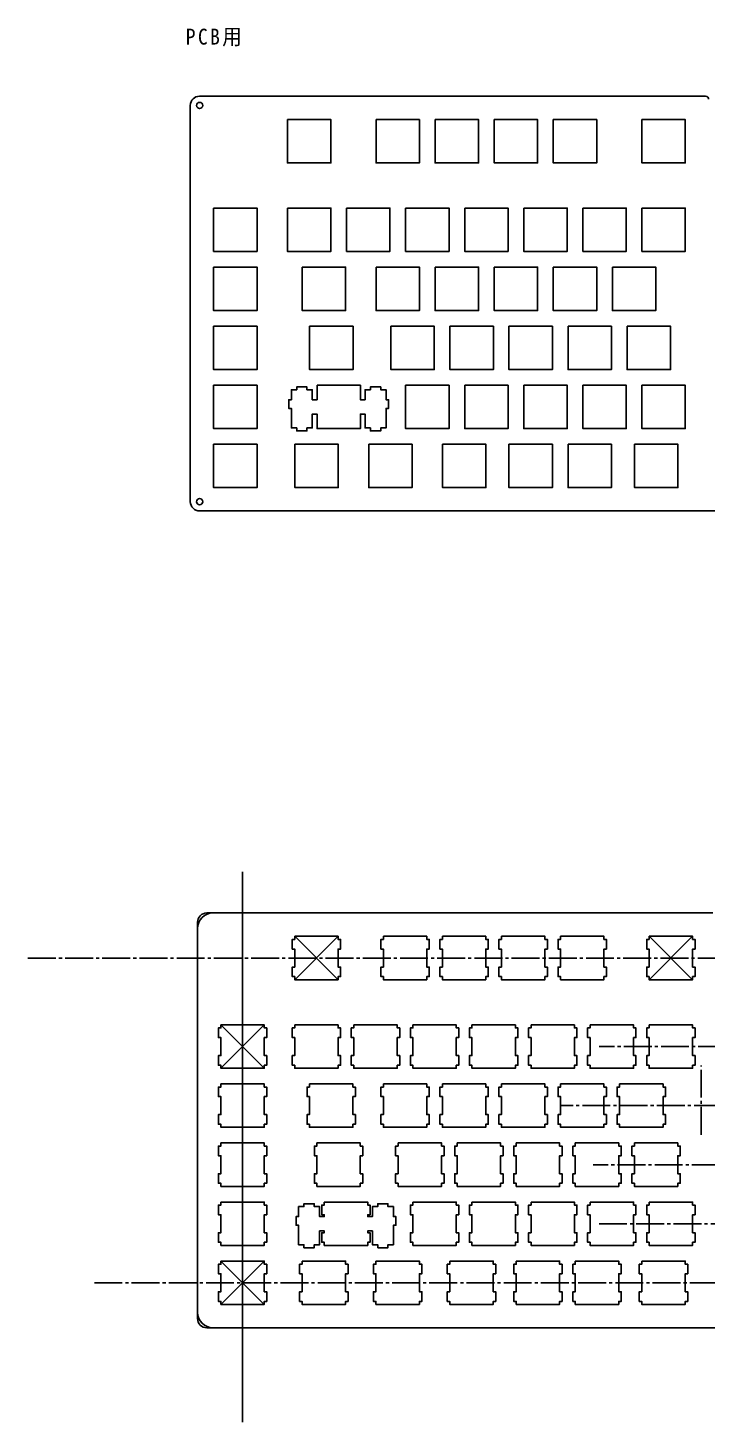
# Model space of a CAD drawing. Units: millimetres on the paper. Extents: x -311 to 187, y -497 to 350.
# Drawn here: x -311.4 to -92.4, y -99.8 to 350 of the extents above; entities that cross this region are included whole.
import ezdxf

# ---------------------------------------------------------------- set-up
doc = ezdxf.new("R2010")
doc.units = ezdxf.units.MM
doc.linetypes.add('CHAIN2', pattern=[12, 9, -1, 1, -1])
for name, color, linetype in [('0-0', 7, 'Continuous'), ('0-1', 7, 'Continuous'), ('0-2', 7, 'Continuous'), ('0-3', 7, 'Continuous')]:
    doc.layers.add(name, color=color, linetype=linetype)
doc.styles.add('ＭＳ ゴシック', font='')
doc.styles.get('ＭＳ ゴシック').set_extended_font_data('MS Gothic')

msp = doc.modelspace()

# ---------------------------------------------------------------- linework, layer by layer
at = {"layer": '0-0'}
for points in [[(-225.391, 56.938), (-225.391, 55.939), (-226.191, 55.939), (-226.191, 52.839), (-225.391, 52.839), (-225.391, 47.039), (-226.191, 47.039), (-226.191, 43.94), (-225.391, 43.94), (-225.391, 42.939), (-211.391, 42.939), (-211.391, 43.94), (-210.592, 43.94), (-210.592, 47.039), (-211.391, 47.039), (-211.391, 52.839), (-210.592, 52.839), (-210.592, 55.939), (-211.391, 55.939), (-211.391, 56.938)], [(-196.816, 56.938), (-196.816, 55.939), (-197.617, 55.939), (-197.617, 52.839), (-196.816, 52.839), (-196.816, 47.039), (-197.617, 47.039), (-197.617, 43.94), (-196.816, 43.94), (-196.816, 42.939), (-182.816, 42.939), (-182.816, 43.94), (-182.017, 43.94), (-182.017, 47.039), (-182.816, 47.039), (-182.816, 52.839), (-182.017, 52.839), (-182.017, 55.939), (-182.816, 55.939), (-182.816, 56.938)], [(-177.766, 56.938), (-177.766, 55.939), (-178.567, 55.939), (-178.567, 52.839), (-177.766, 52.839), (-177.766, 47.039), (-178.567, 47.039), (-178.567, 43.94), (-177.766, 43.94), (-177.766, 42.939), (-163.766, 42.939), (-163.766, 43.94), (-162.967, 43.94), (-162.967, 47.039), (-163.766, 47.039), (-163.766, 52.839), (-162.967, 52.839), (-162.967, 55.939), (-163.766, 55.939), (-163.766, 56.938)], [(-158.716, 56.938), (-158.716, 55.939), (-159.517, 55.939), (-159.517, 52.839), (-158.716, 52.839), (-158.716, 47.039), (-159.517, 47.039), (-159.517, 43.94), (-158.716, 43.94), (-158.716, 42.939), (-144.716, 42.939), (-144.716, 43.94), (-143.917, 43.94), (-143.917, 47.039), (-144.716, 47.039), (-144.716, 52.839), (-143.917, 52.839), (-143.917, 55.939), (-144.716, 55.939), (-144.716, 56.938)], [(-139.666, 56.938), (-139.666, 55.939), (-140.467, 55.939), (-140.467, 52.839), (-139.666, 52.839), (-139.666, 47.039), (-140.467, 47.039), (-140.467, 43.94), (-139.666, 43.94), (-139.666, 42.939), (-125.666, 42.939), (-125.666, 43.94), (-124.867, 43.94), (-124.867, 47.039), (-125.666, 47.039), (-125.666, 52.839), (-124.867, 52.839), (-124.867, 55.939), (-125.666, 55.939), (-125.666, 56.938)], [(-111.091, 56.938), (-111.091, 55.939), (-111.892, 55.939), (-111.892, 52.839), (-111.091, 52.839), (-111.091, 47.039), (-111.892, 47.039), (-111.892, 43.94), (-111.091, 43.94), (-111.091, 42.939), (-97.091, 42.939), (-97.091, 43.94), (-96.292, 43.94), (-96.292, 47.039), (-97.091, 47.039), (-97.091, 52.839), (-96.292, 52.839), (-96.292, 55.939), (-97.091, 55.939), (-97.091, 56.938)], [(-249.203, 28.363), (-249.203, 27.364), (-250.004, 27.364), (-250.004, 24.263), (-249.203, 24.263), (-249.203, 18.463), (-250.004, 18.463), (-250.004, 15.364), (-249.203, 15.364), (-249.203, 14.364), (-235.204, 14.364), (-235.204, 15.364), (-234.403, 15.364), (-234.403, 18.463), (-235.204, 18.463), (-235.204, 24.263), (-234.403, 24.263), (-234.403, 27.364), (-235.204, 27.364), (-235.204, 28.363)], [(-225.391, 28.363), (-225.391, 27.364), (-226.191, 27.364), (-226.191, 24.263), (-225.391, 24.263), (-225.391, 18.463), (-226.191, 18.463), (-226.191, 15.364), (-225.391, 15.364), (-225.391, 14.364), (-211.391, 14.364), (-211.391, 15.364), (-210.592, 15.364), (-210.592, 18.463), (-211.391, 18.463), (-211.391, 24.263), (-210.592, 24.263), (-210.592, 27.364), (-211.391, 27.364), (-211.391, 28.363)], [(-206.341, 28.363), (-206.341, 27.364), (-207.142, 27.364), (-207.142, 24.263), (-206.341, 24.263), (-206.341, 18.463), (-207.142, 18.463), (-207.142, 15.364), (-206.341, 15.364), (-206.341, 14.364), (-192.341, 14.364), (-192.341, 15.364), (-191.542, 15.364), (-191.542, 18.463), (-192.341, 18.463), (-192.341, 24.263), (-191.542, 24.263), (-191.542, 27.364), (-192.341, 27.364), (-192.341, 28.363)], [(-187.291, 28.363), (-187.291, 27.364), (-188.092, 27.364), (-188.092, 24.263), (-187.291, 24.263), (-187.291, 18.463), (-188.092, 18.463), (-188.092, 15.364), (-187.291, 15.364), (-187.291, 14.364), (-173.291, 14.364), (-173.291, 15.364), (-172.492, 15.364), (-172.492, 18.463), (-173.291, 18.463), (-173.291, 24.263), (-172.492, 24.263), (-172.492, 27.364), (-173.291, 27.364), (-173.291, 28.363)], [(-168.241, 28.363), (-168.241, 27.364), (-169.042, 27.364), (-169.042, 24.263), (-168.241, 24.263), (-168.241, 18.463), (-169.042, 18.463), (-169.042, 15.364), (-168.241, 15.364), (-168.241, 14.364), (-154.241, 14.364), (-154.241, 15.364), (-153.442, 15.364), (-153.442, 18.463), (-154.241, 18.463), (-154.241, 24.263), (-153.442, 24.263), (-153.442, 27.364), (-154.241, 27.364), (-154.241, 28.363)], [(-149.191, 28.363), (-149.191, 27.364), (-149.992, 27.364), (-149.992, 24.263), (-149.191, 24.263), (-149.191, 18.463), (-149.992, 18.463), (-149.992, 15.364), (-149.191, 15.364), (-149.191, 14.364), (-135.191, 14.364), (-135.191, 15.364), (-134.392, 15.364), (-134.392, 18.463), (-135.191, 18.463), (-135.191, 24.263), (-134.392, 24.263), (-134.392, 27.364), (-135.191, 27.364), (-135.191, 28.363)], [(-130.141, 28.363), (-130.141, 27.364), (-130.942, 27.364), (-130.942, 24.263), (-130.141, 24.263), (-130.141, 18.463), (-130.942, 18.463), (-130.942, 15.364), (-130.141, 15.364), (-130.141, 14.364), (-116.141, 14.364), (-116.141, 15.364), (-115.342, 15.364), (-115.342, 18.463), (-116.141, 18.463), (-116.141, 24.263), (-115.342, 24.263), (-115.342, 27.364), (-116.141, 27.364), (-116.141, 28.363)], [(-111.091, 28.363), (-111.091, 27.364), (-111.892, 27.364), (-111.892, 24.263), (-111.091, 24.263), (-111.091, 18.463), (-111.892, 18.463), (-111.892, 15.364), (-111.091, 15.364), (-111.091, 14.364), (-97.091, 14.364), (-97.091, 15.364), (-96.292, 15.364), (-96.292, 18.463), (-97.091, 18.463), (-97.091, 24.263), (-96.292, 24.263), (-96.292, 27.364), (-97.091, 27.364), (-97.091, 28.363)], [(-249.203, 9.313), (-249.203, 8.314), (-250.004, 8.314), (-250.004, 5.213), (-249.203, 5.213), (-249.203, -0.587), (-250.004, -0.587), (-250.004, -3.686), (-249.203, -3.686), (-249.203, -4.686), (-235.204, -4.686), (-235.204, -3.686), (-234.403, -3.686), (-234.403, -0.587), (-235.204, -0.587), (-235.204, 5.213), (-234.403, 5.213), (-234.403, 8.314), (-235.204, 8.314), (-235.204, 9.313)], [(-220.628, 9.313), (-220.628, 8.314), (-221.429, 8.314), (-221.429, 5.213), (-220.628, 5.213), (-220.628, -0.587), (-221.429, -0.587), (-221.429, -3.686), (-220.628, -3.686), (-220.628, -4.686), (-206.629, -4.686), (-206.629, -3.686), (-205.828, -3.686), (-205.828, -0.587), (-206.629, -0.587), (-206.629, 5.213), (-205.828, 5.213), (-205.828, 8.314), (-206.629, 8.314), (-206.629, 9.313)], [(-196.816, 9.313), (-196.816, 8.314), (-197.617, 8.314), (-197.617, 5.213), (-196.816, 5.213), (-196.816, -0.587), (-197.617, -0.587), (-197.617, -3.686), (-196.816, -3.686), (-196.816, -4.686), (-182.816, -4.686), (-182.816, -3.686), (-182.017, -3.686), (-182.017, -0.587), (-182.816, -0.587), (-182.816, 5.213), (-182.017, 5.213), (-182.017, 8.314), (-182.816, 8.314), (-182.816, 9.313)], [(-177.766, 9.313), (-177.766, 8.314), (-178.567, 8.314), (-178.567, 5.213), (-177.766, 5.213), (-177.766, -0.587), (-178.567, -0.587), (-178.567, -3.686), (-177.766, -3.686), (-177.766, -4.686), (-163.766, -4.686), (-163.766, -3.686), (-162.967, -3.686), (-162.967, -0.587), (-163.766, -0.587), (-163.766, 5.213), (-162.967, 5.213), (-162.967, 8.314), (-163.766, 8.314), (-163.766, 9.313)], [(-158.716, 9.313), (-158.716, 8.314), (-159.517, 8.314), (-159.517, 5.213), (-158.716, 5.213), (-158.716, -0.587), (-159.517, -0.587), (-159.517, -3.686), (-158.716, -3.686), (-158.716, -4.686), (-144.716, -4.686), (-144.716, -3.686), (-143.917, -3.686), (-143.917, -0.587), (-144.716, -0.587), (-144.716, 5.213), (-143.917, 5.213), (-143.917, 8.314), (-144.716, 8.314), (-144.716, 9.313)], [(-139.666, 9.313), (-139.666, 8.314), (-140.467, 8.314), (-140.467, 5.213), (-139.666, 5.213), (-139.666, -0.587), (-140.467, -0.587), (-140.467, -3.686), (-139.666, -3.686), (-139.666, -4.686), (-125.666, -4.686), (-125.666, -3.686), (-124.867, -3.686), (-124.867, -0.587), (-125.666, -0.587), (-125.666, 5.213), (-124.867, 5.213), (-124.867, 8.314), (-125.666, 8.314), (-125.666, 9.313)], [(-120.616, 9.313), (-120.616, 8.314), (-121.417, 8.314), (-121.417, 5.213), (-120.616, 5.213), (-120.616, -0.587), (-121.417, -0.587), (-121.417, -3.686), (-120.616, -3.686), (-120.616, -4.686), (-106.616, -4.686), (-106.616, -3.686), (-105.817, -3.686), (-105.817, -0.587), (-106.616, -0.587), (-106.616, 5.213), (-105.817, 5.213), (-105.817, 8.314), (-106.616, 8.314), (-106.616, 9.313)], [(-249.203, -9.737), (-249.203, -10.736), (-250.004, -10.736), (-250.004, -13.837), (-249.203, -13.837), (-249.203, -19.637), (-250.004, -19.637), (-250.004, -22.736), (-249.203, -22.736), (-249.203, -23.736), (-235.204, -23.736), (-235.204, -22.736), (-234.403, -22.736), (-234.403, -19.637), (-235.204, -19.637), (-235.204, -13.837), (-234.403, -13.837), (-234.403, -10.736), (-235.204, -10.736), (-235.204, -9.737)], [(-218.247, -9.737), (-218.247, -10.736), (-219.048, -10.736), (-219.048, -13.837), (-218.247, -13.837), (-218.247, -19.637), (-219.048, -19.637), (-219.048, -22.736), (-218.247, -22.736), (-218.247, -23.736), (-204.248, -23.736), (-204.248, -22.736), (-203.447, -22.736), (-203.447, -19.637), (-204.248, -19.637), (-204.248, -13.837), (-203.447, -13.837), (-203.447, -10.736), (-204.248, -10.736), (-204.248, -9.737)], [(-192.053, -9.737), (-192.053, -10.736), (-192.854, -10.736), (-192.854, -13.837), (-192.053, -13.837), (-192.053, -19.637), (-192.854, -19.637), (-192.854, -22.736), (-192.053, -22.736), (-192.053, -23.736), (-178.054, -23.736), (-178.054, -22.736), (-177.253, -22.736), (-177.253, -19.637), (-178.054, -19.637), (-178.054, -13.837), (-177.253, -13.837), (-177.253, -10.736), (-178.054, -10.736), (-178.054, -9.737)], [(-173.003, -9.737), (-173.003, -10.736), (-173.804, -10.736), (-173.804, -13.837), (-173.003, -13.837), (-173.003, -19.637), (-173.804, -19.637), (-173.804, -22.736), (-173.003, -22.736), (-173.003, -23.736), (-159.004, -23.736), (-159.004, -22.736), (-158.203, -22.736), (-158.203, -19.637), (-159.004, -19.637), (-159.004, -13.837), (-158.203, -13.837), (-158.203, -10.736), (-159.004, -10.736), (-159.004, -9.737)], [(-153.953, -9.737), (-153.953, -10.736), (-154.754, -10.736), (-154.754, -13.837), (-153.953, -13.837), (-153.953, -19.637), (-154.754, -19.637), (-154.754, -22.736), (-153.953, -22.736), (-153.953, -23.736), (-139.954, -23.736), (-139.954, -22.736), (-139.153, -22.736), (-139.153, -19.637), (-139.954, -19.637), (-139.954, -13.837), (-139.153, -13.837), (-139.153, -10.736), (-139.954, -10.736), (-139.954, -9.737)], [(-134.903, -9.737), (-134.903, -10.736), (-135.704, -10.736), (-135.704, -13.837), (-134.903, -13.837), (-134.903, -19.637), (-135.704, -19.637), (-135.704, -22.736), (-134.903, -22.736), (-134.903, -23.736), (-120.904, -23.736), (-120.904, -22.736), (-120.103, -22.736), (-120.103, -19.637), (-120.904, -19.637), (-120.904, -13.837), (-120.103, -13.837), (-120.103, -10.736), (-120.904, -10.736), (-120.904, -9.737)], [(-115.853, -9.737), (-115.853, -10.736), (-116.654, -10.736), (-116.654, -13.837), (-115.853, -13.837), (-115.853, -19.637), (-116.654, -19.637), (-116.654, -22.736), (-115.853, -22.736), (-115.853, -23.736), (-101.854, -23.736), (-101.854, -22.736), (-101.053, -22.736), (-101.053, -19.637), (-101.854, -19.637), (-101.854, -13.837), (-101.053, -13.837), (-101.053, -10.736), (-101.854, -10.736), (-101.854, -9.737)], [(-249.203, -28.787), (-249.203, -29.786), (-250.004, -29.786), (-250.004, -32.887), (-249.203, -32.887), (-249.203, -38.687), (-250.004, -38.687), (-250.004, -41.786), (-249.203, -41.786), (-249.203, -42.786), (-235.204, -42.786), (-235.204, -41.786), (-234.403, -41.786), (-234.403, -38.687), (-235.204, -38.687), (-235.204, -32.887), (-234.403, -32.887), (-234.403, -29.786), (-235.204, -29.786), (-235.204, -28.787)], [(-187.291, -28.787), (-187.291, -29.786), (-188.092, -29.786), (-188.092, -32.887), (-187.291, -32.887), (-187.291, -38.687), (-188.092, -38.687), (-188.092, -41.786), (-187.291, -41.786), (-187.291, -42.786), (-173.291, -42.786), (-173.291, -41.786), (-172.492, -41.786), (-172.492, -38.687), (-173.291, -38.687), (-173.291, -32.887), (-172.492, -32.887), (-172.492, -29.786), (-173.291, -29.786), (-173.291, -28.787)], [(-168.241, -28.787), (-168.241, -29.786), (-169.042, -29.786), (-169.042, -32.887), (-168.241, -32.887), (-168.241, -38.687), (-169.042, -38.687), (-169.042, -41.786), (-168.241, -41.786), (-168.241, -42.786), (-154.241, -42.786), (-154.241, -41.786), (-153.442, -41.786), (-153.442, -38.687), (-154.241, -38.687), (-154.241, -32.887), (-153.442, -32.887), (-153.442, -29.786), (-154.241, -29.786), (-154.241, -28.787)], [(-149.191, -28.787), (-149.191, -29.786), (-149.992, -29.786), (-149.992, -32.887), (-149.191, -32.887), (-149.191, -38.687), (-149.992, -38.687), (-149.992, -41.786), (-149.191, -41.786), (-149.191, -42.786), (-135.191, -42.786), (-135.191, -41.786), (-134.392, -41.786), (-134.392, -38.687), (-135.191, -38.687), (-135.191, -32.887), (-134.392, -32.887), (-134.392, -29.786), (-135.191, -29.786), (-135.191, -28.787)], [(-130.141, -28.787), (-130.141, -29.786), (-130.942, -29.786), (-130.942, -32.887), (-130.141, -32.887), (-130.141, -38.687), (-130.942, -38.687), (-130.942, -41.786), (-130.141, -41.786), (-130.141, -42.786), (-116.141, -42.786), (-116.141, -41.786), (-115.342, -41.786), (-115.342, -38.687), (-116.141, -38.687), (-116.141, -32.887), (-115.342, -32.887), (-115.342, -29.786), (-116.141, -29.786), (-116.141, -28.787)], [(-111.091, -28.787), (-111.091, -29.786), (-111.892, -29.786), (-111.892, -32.887), (-111.091, -32.887), (-111.091, -38.687), (-111.892, -38.687), (-111.892, -41.786), (-111.091, -41.786), (-111.091, -42.786), (-97.091, -42.786), (-97.091, -41.786), (-96.292, -41.786), (-96.292, -38.687), (-97.091, -38.687), (-97.091, -32.887), (-96.292, -32.887), (-96.292, -29.786), (-97.091, -29.786), (-97.091, -28.787)], [(-249.203, -47.837), (-249.203, -48.836), (-250.004, -48.836), (-250.004, -51.937), (-249.203, -51.937), (-249.203, -57.737), (-250.004, -57.737), (-250.004, -60.836), (-249.203, -60.836), (-249.203, -61.836), (-235.204, -61.836), (-235.204, -60.836), (-234.403, -60.836), (-234.403, -57.737), (-235.204, -57.737), (-235.204, -51.937), (-234.403, -51.937), (-234.403, -48.836), (-235.204, -48.836), (-235.204, -47.837)], [(-223.011, -47.837), (-223.011, -48.836), (-223.81, -48.836), (-223.81, -51.937), (-223.011, -51.937), (-223.011, -57.737), (-223.81, -57.737), (-223.81, -60.836), (-223.011, -60.836), (-223.011, -61.836), (-209.01, -61.836), (-209.01, -60.836), (-208.211, -60.836), (-208.211, -57.737), (-209.01, -57.737), (-209.01, -51.937), (-208.211, -51.937), (-208.211, -48.836), (-209.01, -48.836), (-209.01, -47.837)], [(-199.197, -47.837), (-199.197, -48.836), (-199.998, -48.836), (-199.998, -51.937), (-199.197, -51.937), (-199.197, -57.737), (-199.998, -57.737), (-199.998, -60.836), (-199.197, -60.836), (-199.197, -61.836), (-185.198, -61.836), (-185.198, -60.836), (-184.397, -60.836), (-184.397, -57.737), (-185.198, -57.737), (-185.198, -51.937), (-184.397, -51.937), (-184.397, -48.836), (-185.198, -48.836), (-185.198, -47.837)], [(-175.386, -47.837), (-175.386, -48.836), (-176.185, -48.836), (-176.185, -51.937), (-175.386, -51.937), (-175.386, -57.737), (-176.185, -57.737), (-176.185, -60.836), (-175.386, -60.836), (-175.386, -61.836), (-161.385, -61.836), (-161.385, -60.836), (-160.586, -60.836), (-160.586, -57.737), (-161.385, -57.737), (-161.385, -51.937), (-160.586, -51.937), (-160.586, -48.836), (-161.385, -48.836), (-161.385, -47.837)], [(-153.953, -47.837), (-153.953, -48.836), (-154.754, -48.836), (-154.754, -51.937), (-153.953, -51.937), (-153.953, -57.737), (-154.754, -57.737), (-154.754, -60.836), (-153.953, -60.836), (-153.953, -61.836), (-139.954, -61.836), (-139.954, -60.836), (-139.153, -60.836), (-139.153, -57.737), (-139.954, -57.737), (-139.954, -51.937), (-139.153, -51.937), (-139.153, -48.836), (-139.954, -48.836), (-139.954, -47.837)], [(-134.903, -47.837), (-134.903, -48.836), (-135.704, -48.836), (-135.704, -51.937), (-134.903, -51.937), (-134.903, -57.737), (-135.704, -57.737), (-135.704, -60.836), (-134.903, -60.836), (-134.903, -61.836), (-120.904, -61.836), (-120.904, -60.836), (-120.103, -60.836), (-120.103, -57.737), (-120.904, -57.737), (-120.904, -51.937), (-120.103, -51.937), (-120.103, -48.836), (-120.904, -48.836), (-120.904, -47.837)], [(-113.472, -47.837), (-113.472, -48.836), (-114.273, -48.836), (-114.273, -51.937), (-113.472, -51.937), (-113.472, -57.737), (-114.273, -57.737), (-114.273, -60.836), (-113.472, -60.836), (-113.472, -61.836), (-99.473, -61.836), (-99.473, -60.836), (-98.672, -60.836), (-98.672, -57.737), (-99.473, -57.737), (-99.473, -51.937), (-98.672, -51.937), (-98.672, -48.836), (-99.473, -48.836), (-99.473, -47.837)]]:
    msp.add_lwpolyline(points, close=True, dxfattribs=at)
for points in [[(-215.866, -28.787), (-215.866, -29.786), (-216.666, -29.786), (-216.666, -32.887), (-215.866, -32.887), (-215.866, -33.486), (-217.391, -33.486), (-217.391, -30.256), (-219.117, -30.256), (-219.117, -29.337), (-222.417, -29.337), (-222.417, -30.256), (-224.141, -30.256), (-224.141, -33.486), (-224.966, -33.486), (-224.966, -36.286), (-224.141, -36.286), (-224.141, -42.556), (-222.417, -42.556), (-222.417, -43.536), (-219.117, -43.536), (-219.117, -42.556), (-217.391, -42.556), (-217.391, -38.086), (-215.866, -38.086), (-215.866, -38.687), (-216.666, -38.687), (-216.666, -41.786), (-215.866, -41.786), (-215.866, -42.786), (-201.866, -42.786), (-201.866, -41.786), (-201.067, -41.786), (-201.067, -38.687), (-201.866, -38.687), (-201.866, -38.086), (-200.341, -38.086), (-200.341, -42.556), (-198.617, -42.556), (-198.617, -43.536)], [(-198.617, -43.536), (-195.316, -43.536), (-195.316, -42.556), (-193.591, -42.556), (-193.591, -36.286), (-192.767, -36.286), (-192.767, -33.486), (-193.591, -33.486), (-193.591, -30.256), (-195.316, -30.256), (-195.316, -29.337), (-198.617, -29.337), (-198.617, -30.256), (-200.341, -30.256), (-200.341, -33.486), (-201.866, -33.486), (-201.866, -32.887), (-201.067, -32.887), (-201.067, -29.786), (-201.866, -29.786), (-201.866, -28.787), (-215.866, -28.787)]]:
    msp.add_lwpolyline(points, dxfattribs=at)
at = {"layer": '0-1'}
for p, q in [((-242.204, 77.776), (-242.204, -99.789)), ((-225.391, 56.938), (-211.391, 42.939)), ((-225.391, 42.939), (-211.391, 56.938)), ((-111.091, 56.938), (-97.091, 42.939)), ((-111.091, 42.939), (-97.091, 56.938)), ((-249.203, 28.363), (-235.204, 14.364)), ((-249.203, 14.364), (-235.204, 28.363)), ((-249.203, -47.837), (-235.204, -61.836)), ((-249.203, -61.836), (-235.204, -47.837))]:
    msp.add_line(p, q, dxfattribs=at)
at = {"layer": '0-1', "linetype": 'CHAIN2'}
for p, q in [((-311.439, 49.938), (187.249, 49.938)), ((-38.273, 21.363), (-127.267, 21.363)), ((-94.329, -7.092), (-94.329, 15.227)), ((-51.622, 2.313), (-139.557, 2.313)), ((-28.314, -16.737), (-129.175, -16.737)), ((-34.247, -35.787), (-127.691, -35.787)), ((-289.985, -54.837), (150.062, -54.837))]:
    msp.add_line(p, q, dxfattribs=at)
at = {"layer": '0-2'}
for p, q in [((-253.729, 64.463), (-90.567, 64.463)), ((-256.729, -66.362), (-256.729, 61.463)), ((-253.729, -69.362), (-81.041, -69.362))]:
    msp.add_line(p, q, dxfattribs=at)
for centre, radius, start, end in [((-251.729, 59.463), 5, 90, 180), ((-253.729, 61.463), 3, 90, 180), ((-251.729, -64.362), 5, 180, 270), ((-253.729, -66.362), 3, 180, 270)]:
    msp.add_arc(centre, radius, start, end, dxfattribs=at)
at = {"layer": '0-3'}
for p, q in [((-259.068, 197.162), (-259.068, 324.987)), ((-256.068, 327.987), (-92.907, 327.987)), ((-256.068, 194.162), (-83.381, 194.162)), ((-249.203, -47.837), (-235.204, -61.836)), ((-249.203, -61.836), (-235.204, -47.837))]:
    msp.add_line(p, q, dxfattribs=at)
for points in [[(-227.731, 320.461), (-213.731, 320.461), (-213.731, 306.462), (-227.731, 306.462)], [(-199.156, 320.461), (-185.156, 320.461), (-185.156, 306.462), (-199.156, 306.462)], [(-180.106, 320.461), (-166.106, 320.461), (-166.106, 306.462), (-180.106, 306.462)], [(-161.056, 320.461), (-147.056, 320.461), (-147.056, 306.462), (-161.056, 306.462)], [(-142.006, 320.461), (-128.006, 320.461), (-128.006, 306.462), (-142.006, 306.462)], [(-113.431, 320.461), (-99.431, 320.461), (-99.431, 306.462), (-113.431, 306.462)], [(-251.543, 291.886), (-237.544, 291.886), (-237.544, 277.887), (-251.543, 277.887)], [(-227.731, 291.886), (-213.731, 291.886), (-213.731, 277.887), (-227.731, 277.887)], [(-208.681, 291.886), (-194.681, 291.886), (-194.681, 277.887), (-208.681, 277.887)], [(-189.631, 291.886), (-175.631, 291.886), (-175.631, 277.887), (-189.631, 277.887)], [(-170.581, 291.886), (-156.581, 291.886), (-156.581, 277.887), (-170.581, 277.887)], [(-151.531, 291.886), (-137.531, 291.886), (-137.531, 277.887), (-151.531, 277.887)], [(-132.481, 291.886), (-118.481, 291.886), (-118.481, 277.887), (-132.481, 277.887)], [(-113.431, 291.886), (-99.431, 291.886), (-99.431, 277.887), (-113.431, 277.887)], [(-251.543, 272.836), (-237.544, 272.836), (-237.544, 258.837), (-251.543, 258.837)], [(-222.968, 272.836), (-208.969, 272.836), (-208.969, 258.837), (-222.968, 258.837)], [(-199.156, 272.836), (-185.156, 272.836), (-185.156, 258.837), (-199.156, 258.837)], [(-180.106, 272.836), (-166.106, 272.836), (-166.106, 258.837), (-180.106, 258.837)], [(-161.056, 272.836), (-147.056, 272.836), (-147.056, 258.837), (-161.056, 258.837)], [(-142.006, 272.836), (-128.006, 272.836), (-128.006, 258.837), (-142.006, 258.837)], [(-122.956, 272.836), (-108.956, 272.836), (-108.956, 258.837), (-122.956, 258.837)], [(-251.543, 253.786), (-237.544, 253.786), (-237.544, 239.787), (-251.543, 239.787)], [(-220.587, 253.786), (-206.588, 253.786), (-206.588, 239.787), (-220.587, 239.787)], [(-194.393, 253.786), (-180.394, 253.786), (-180.394, 239.787), (-194.393, 239.787)], [(-175.343, 253.786), (-161.344, 253.786), (-161.344, 239.787), (-175.343, 239.787)], [(-156.293, 253.786), (-142.294, 253.786), (-142.294, 239.787), (-156.293, 239.787)], [(-137.243, 253.786), (-123.244, 253.786), (-123.244, 239.787), (-137.243, 239.787)], [(-118.193, 253.786), (-104.194, 253.786), (-104.194, 239.787), (-118.193, 239.787)], [(-251.543, 234.736), (-237.544, 234.736), (-237.544, 220.737), (-251.543, 220.737)], [(-189.631, 234.736), (-175.631, 234.736), (-175.631, 220.737), (-189.631, 220.737)], [(-170.581, 234.736), (-156.581, 234.736), (-156.581, 220.737), (-170.581, 220.737)], [(-151.531, 234.736), (-137.531, 234.736), (-137.531, 220.737), (-151.531, 220.737)], [(-132.481, 234.736), (-118.481, 234.736), (-118.481, 220.737), (-132.481, 220.737)], [(-113.431, 234.736), (-99.431, 234.736), (-99.431, 220.737), (-113.431, 220.737)], [(-251.543, 215.687), (-237.544, 215.687), (-237.544, 201.687), (-251.543, 201.687)], [(-225.351, 215.687), (-211.35, 215.687), (-211.35, 201.687), (-225.351, 201.687)], [(-201.537, 215.687), (-187.538, 215.687), (-187.538, 201.687), (-201.537, 201.687)], [(-177.726, 215.687), (-163.725, 215.687), (-163.725, 201.687), (-177.726, 201.687)], [(-156.293, 215.687), (-142.294, 215.687), (-142.294, 201.687), (-156.293, 201.687)], [(-137.243, 215.687), (-123.244, 215.687), (-123.244, 201.687), (-137.243, 201.687)], [(-115.812, 215.687), (-101.813, 215.687), (-101.813, 201.687), (-115.812, 201.687)]]:
    msp.add_lwpolyline(points, close=True, dxfattribs=at)
for points in [[(-218.206, 234.736), (-218.206, 230.037), (-219.731, 230.037), (-219.731, 233.268), (-221.457, 233.268), (-221.457, 234.187), (-224.757, 234.187), (-224.757, 233.268), (-226.481, 233.268), (-226.481, 230.037), (-227.306, 230.037), (-227.306, 227.237), (-226.481, 227.237), (-226.481, 220.967), (-224.757, 220.967), (-224.757, 219.987), (-221.457, 219.987), (-221.457, 220.967), (-219.731, 220.967), (-219.731, 225.438), (-218.206, 225.438), (-218.206, 220.737), (-204.206, 220.737), (-204.206, 225.438), (-202.681, 225.438), (-202.681, 220.967), (-200.957, 220.967), (-200.957, 219.987), (-197.656, 219.987), (-197.656, 220.967), (-195.931, 220.967), (-195.931, 227.237), (-195.107, 227.237), (-195.107, 230.037), (-195.931, 230.037), (-195.931, 233.268), (-197.656, 233.268), (-197.656, 234.187), (-200.957, 234.187), (-200.957, 233.268)], [(-200.957, 233.268), (-202.681, 233.268), (-202.681, 230.037), (-204.206, 230.037), (-204.206, 234.736), (-218.206, 234.736)]]:
    msp.add_lwpolyline(points, dxfattribs=at)
for centre in [(-256.068, 324.987), (-256.068, 197.162)]:
    msp.add_circle(centre, 1, dxfattribs=at)
for centre, radius, start, end in [((-256.068, 324.987), 3, 90, 180), ((-92.907, 326.987), 1, 0, 90), ((-256.068, 197.162), 3, 180, 270)]:
    msp.add_arc(centre, radius, start, end, dxfattribs=at)

# ---------------------------------------------------------------- texts
at = {"layer": '0-3', "color": 2, "insert": (-260.536, 344.034), "char_height": 5.132, "attachment_point": 7, "style": 'ＭＳ ゴシック'}
msp.add_mtext('\\T1.25;\\W0.9;PCB用', dxfattribs=at)

doc.saveas('drawing.dxf')
